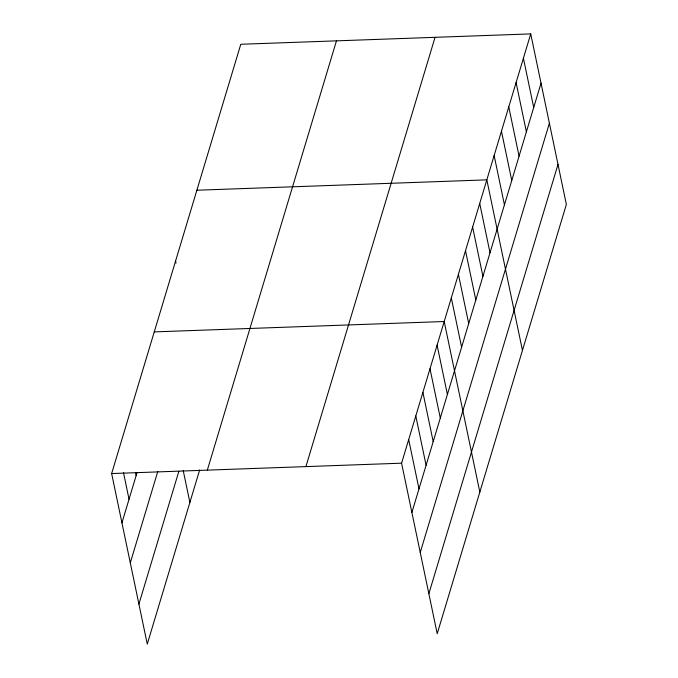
<?xml version="1.0" encoding="UTF-8"?>
<svg xmlns="http://www.w3.org/2000/svg" width="678" height="678" viewBox="0 0 678 678"><rect width="100%" height="100%" fill="white"/><g stroke="black" fill="none" stroke-linecap="round" stroke-linejoin="round"><path stroke-width="1.02" d="M199.654 469.973L147.27 644.1L111.641 473.558L240.783 44.273L530.73 33.9L566.359 204.442L437.217 633.727L401.588 463.184L530.73 33.9M121.938 522.84L137.032 472.668M130.295 562.859L157.821 471.363M138.914 604.081L178.865 471.278M207.324 470.134L336.466 40.85M305.905 466.608L435.047 37.324M411.885 512.466L541.027 83.182M420.241 552.485L549.383 123.201M428.86 593.708L557.994 164.432M196.874 190.23L486.821 179.856L522.45 350.399M154.262 331.889L444.209 321.516L479.829 492.059M111.641 473.558L401.588 463.184M523.408 58.223L533.705 107.514M516.094 82.555L526.391 131.837M508.771 106.878L519.068 156.16M501.457 131.201L511.754 180.492M494.143 155.533L504.432 204.815M479.719 203.468L490.016 252.75M472.617 227.079L482.914 276.361M465.515 250.691L475.812 299.973M458.413 274.302L468.71 323.584M451.311 297.905L461.608 347.195M437.098 345.127L447.395 394.418M429.996 368.739L440.293 418.029M422.894 392.35L433.191 441.632M415.792 415.961L426.089 465.244M408.69 439.573L418.987 488.855M175.568 261.064L176 263.115M183.196 470.422L189.891 502.44M135.498 472.541L136.142 475.617M123.464 472.532L129.04 499.228"/></g></svg>
